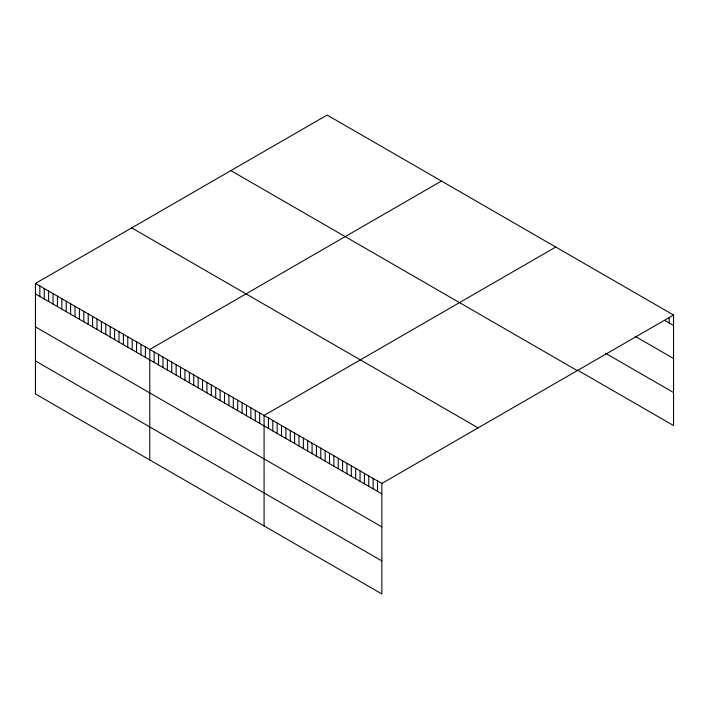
<?xml version="1.0" encoding="UTF-8"?>
<svg xmlns="http://www.w3.org/2000/svg" width="709" height="709" viewBox="0 0 709 709"><rect width="100%" height="100%" fill="white"/><g stroke="black" fill="none" stroke-linecap="round" stroke-linejoin="round"><path stroke-width="1.06" d="M35.45 283.449L381.859 483.449L381.859 593.956L35.45 393.965L35.45 283.449L327.141 115.044L673.55 315.035L673.55 425.551L577.578 370.142M441.459 181.043L149.767 349.448L149.767 459.964M555.767 247.042L264.076 415.447L264.076 525.963M381.859 483.449L673.55 315.035M664.829 320.441L673.55 325.475M635.167 336.341L673.55 358.497M605.504 353.242L673.55 392.529M230.886 170.612L577.294 370.612M131.706 227.873L478.114 427.873M35.45 293.889L381.859 493.881M35.45 326.911L381.859 526.911M35.45 360.934L381.859 560.934M669.19 317.738L669.19 322.958M377.498 480.924L377.498 491.364M373.129 478.407L373.129 488.847M368.769 475.89L368.769 486.33M364.408 473.373L364.408 483.813M360.048 470.856L360.048 481.296M355.688 468.33L355.688 478.77M351.318 465.813L351.318 476.253M346.958 463.296L346.958 473.736M342.598 460.779L342.598 471.219M338.237 458.262L338.237 468.702M333.877 455.745L333.877 466.176M329.508 453.219L329.508 463.659M325.147 450.702L325.147 461.142M320.787 448.185L320.787 458.626M316.427 445.669L316.427 456.109M312.066 443.152L312.066 453.592M307.697 440.635L307.697 451.066M303.337 438.109L303.337 448.549M298.976 435.592L298.976 446.032M294.616 433.075L294.616 443.515M290.256 430.558L290.256 440.998M285.887 428.041L285.887 438.481M281.526 425.524L281.526 435.955M277.166 422.998L277.166 433.438M272.805 420.481L272.805 430.921M268.445 417.964L268.445 428.404M259.68 412.904L259.68 423.344M255.284 410.369L255.284 420.809M250.889 407.835L250.889 418.266M246.493 405.291L246.493 415.731M242.097 402.756L242.097 413.196M237.701 400.213L237.701 410.653M233.305 397.678L233.305 408.118M228.91 395.143L228.91 405.575M224.505 392.6L224.505 403.04M220.109 390.065L220.109 400.505M215.713 387.522L215.713 397.962M211.317 384.987L211.317 395.427M206.922 382.443L206.922 392.883M202.526 379.909L202.526 390.349M198.13 377.374L198.13 387.805M193.734 374.831L193.734 385.271M189.338 372.296L189.338 382.736M184.934 369.752L184.934 380.192M180.538 367.218L180.538 377.658M176.142 364.674L176.142 375.114M171.746 362.139L171.746 372.579M167.351 359.605L167.351 370.036M162.955 357.061L162.955 367.501M158.559 354.527L158.559 364.967M154.163 351.983L154.163 362.423M145.372 346.905L145.372 357.345M140.967 344.37L140.967 354.81M136.571 341.835L136.571 352.276M132.175 339.292L132.175 349.732M127.78 336.757L127.78 347.197M123.384 334.214L123.384 344.654M118.988 331.679L118.988 342.119M114.592 329.144L114.592 339.576M110.196 326.601L110.196 337.041M105.801 324.066L105.801 334.506M101.405 321.523L101.405 331.963M97 318.988L97 329.428M92.604 316.444L92.604 326.884M88.208 313.91L88.208 324.35M83.813 311.375L83.813 321.806M79.417 308.832L79.417 319.272M75.021 306.297L75.021 316.737M70.625 303.753L70.625 314.193M66.229 301.219L66.229 311.659M61.834 298.675L61.834 309.115M57.438 296.14L57.438 306.58M53.033 293.606L53.033 304.037M48.637 291.062L48.637 301.502M44.242 288.528L44.242 298.968M39.846 285.984L39.846 296.424"/></g></svg>
